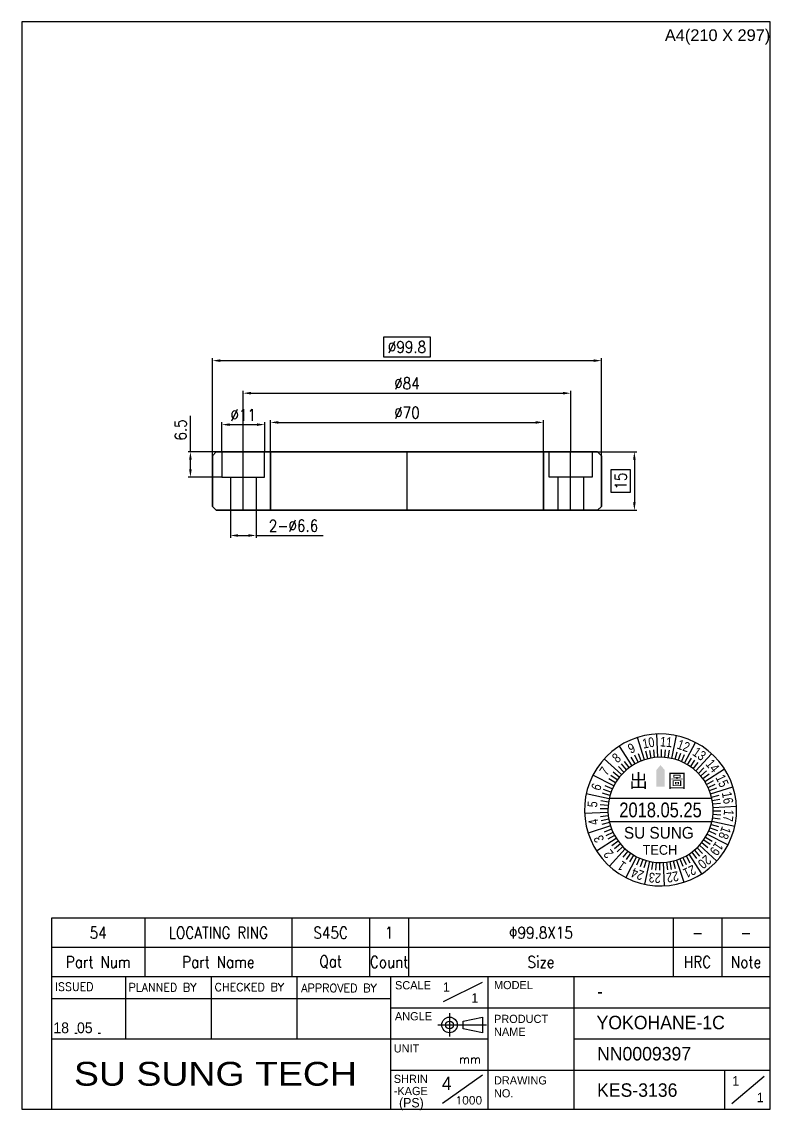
# Model space of a CAD drawing. Header units: millimetres. Extents: x 632 to 3922, y 1402 to 2001.
# Drawn here: x 1554.7 to 1746.7, y 1699.2 to 1978.5 of the extents above; entities that cross this region are included whole.
import ezdxf
from ezdxf.enums import TextEntityAlignment as Align
from ezdxf.lldxf.tags import DXFTag

# ---------------------------------------------------------------- set-up
doc = ezdxf.new("R2010")
doc.units = ezdxf.units.MM
for name, color, linetype in [('2', 2, 'Continuous'), ('4', 4, 'Continuous'), ('6', 6, 'Continuous'), ('7', 7, 'Continuous'), ('BCE', 1, 'CENTER'), ('BO', 7, 'Continuous'), ('CE', 1, 'CENTER'), ('DIM', 7, 'Continuous'), ('L1', 31, 'Continuous')]:
    doc.layers.add(name, color=color, linetype=linetype)
doc.styles.add('1', font='ROMANK.shx')
doc.styles.add('KK', font='')
doc.styles.add('ROMANS', font='romans.shx', dxfattribs={"width": 0.8, "height": 3})
doc.styles.get("Standard").update_dxf_attribs({"font": ''})
doc.styles.add('SY', font='romans.shx', dxfattribs={"width": 0.85, "height": 3, "bigfont": 'ghs.shx'})
doc.styles.add('돋움', font='', dxfattribs={"width": 0.85})
doc.styles.get('KK').set_extended_font_data('Gulim')
doc.styles.get('Standard').set_extended_font_data('Arial')
doc.styles.get('돋움').set_extended_font_data('Dotum')
tags = doc.linetypes.add('CENTER', pattern=[2, 1.25, -0.25, 0.25, -0.25]).pattern_tags.tags
tags[10:11] = [DXFTag(74, 4), DXFTag(75, 0), DXFTag(340, '0'), DXFTag(46, 1.0), DXFTag(50, 0.0), DXFTag(44, 0.0), DXFTag(45, 0.0)]
tags[8:9] = [DXFTag(74, 4), DXFTag(75, 0), DXFTag(340, '0'), DXFTag(46, 1.0), DXFTag(50, 0.0), DXFTag(44, 0.0), DXFTag(45, 0.0)]
tags[6:7] = [DXFTag(74, 4), DXFTag(75, 0), DXFTag(340, '0'), DXFTag(46, 1.0), DXFTag(50, 0.0), DXFTag(44, 0.0), DXFTag(45, 0.0)]
tags[4:5] = [DXFTag(74, 4), DXFTag(75, 0), DXFTag(340, '0'), DXFTag(46, 1.0), DXFTag(50, 0.0), DXFTag(44, 0.0), DXFTag(45, 0.0)]
doc.dimstyles.new('BaseStyle', dxfattribs={"dimtxt": 3, "dimasz": 2, "dimexe": 0.6, "dimexo": 0, "dimgap": 1, "dimtad": 1, "dimdsep": 46, "dimtxsty": 'SY', "dimcen": 0, "dimclrd": 3, "dimclre": 3, "dimclrt": 7, "dimaunit": 1, "dimazin": 0, "dimtfac": 1, "dimtmove": 0, "dimatfit": 3, "dimfxl": 1, "dimtolj": 1, "dimtzin": 0, "dimarcsym": 0})

# ---------------------------------------------------------------- blocks, each defined once
blk = doc.blocks.new('*D368')
at = {"layer": 'Defpoints', "color": 0}
for p in [(1617.02, 1875.12), (1606.02, 1868.14), (1617.02, 1868.14)]:
    blk.add_point(p, dxfattribs=at)
at = {"layer": 'DIM', "color": 3, "lineweight": -2}
for p, q in [((1606.02, 1868.14), (1606.02, 1875.72)), ((1608.02, 1875.12), (1615.02, 1875.12)), ((1617.02, 1868.14), (1617.02, 1875.72))]:
    blk.add_line(p, q, dxfattribs=at)
at = {"layer": 'DIM', "color": 3}
for points in [[(1608.02, 1875.45), (1608.02, 1874.78), (1606.02, 1875.12)], [(1615.02, 1874.78), (1615.02, 1875.45), (1617.02, 1875.12)]]:
    blk.add_solid(points, dxfattribs=at)
at = {"layer": 'DIM', "color": 7, "insert": (1611.52, 1877.62), "char_height": 3, "attachment_point": 5, "style": 'SY', "bg_fill": 3, "box_fill_scale": 1.1, "bg_fill_color": 256, "bg_fill_true_color": 13158600, "bg_fill_transparency": 0}
blk.add_mtext('\\A1;%%c11', dxfattribs=at)
blk = doc.blocks.new('*D369')
at = {"layer": 'Defpoints', "color": 0}
for p in [(1608.22, 1853.14), (1614.82, 1853.14), (1614.82, 1846.67)]:
    blk.add_point(p, dxfattribs=at)
at = {"layer": 'DIM', "color": 3, "lineweight": -2}
for p, q in [((1608.22, 1853.14), (1608.22, 1846.07)), ((1614.82, 1853.14), (1614.82, 1846.07)), ((1610.22, 1846.67), (1612.82, 1846.67)), ((1614.82, 1846.67), (1632.05, 1846.67))]:
    blk.add_line(p, q, dxfattribs=at)
at = {"layer": 'DIM', "color": 3}
for points in [[(1610.22, 1847.01), (1610.22, 1846.34), (1608.22, 1846.67)], [(1612.82, 1846.34), (1612.82, 1847.01), (1614.82, 1846.67)]]:
    blk.add_solid(points, dxfattribs=at)
at = {"layer": 'DIM', "color": 7, "insert": (1624.43, 1849.17), "char_height": 3, "attachment_point": 5, "style": 'SY', "bg_fill": 3, "box_fill_scale": 1.1, "bg_fill_color": 256, "bg_fill_true_color": 13158600, "bg_fill_transparency": 0}
blk.add_mtext('\\A1;2-%%c6.6', dxfattribs=at)
blk = doc.blocks.new('*D370')
at = {"layer": 'Defpoints', "color": 0}
for p in [(1597.97, 1868.14), (1604.61, 1868.14), (1606.02, 1861.64)]:
    blk.add_point(p, dxfattribs=at)
at = {"layer": 'DIM', "color": 3, "lineweight": -2}
for p, q in [((1597.97, 1868.14), (1597.97, 1877.37)), ((1604.61, 1868.14), (1597.37, 1868.14)), ((1597.97, 1863.64), (1597.97, 1866.14)), ((1606.02, 1861.64), (1597.37, 1861.64))]:
    blk.add_line(p, q, dxfattribs=at)
at = {"layer": 'DIM', "color": 3}
for points in [[(1598.31, 1866.14), (1597.64, 1866.14), (1597.97, 1868.14)], [(1597.64, 1863.64), (1598.31, 1863.64), (1597.97, 1861.64)]]:
    blk.add_solid(points, dxfattribs=at)
at = {"layer": 'DIM', "color": 7, "insert": (1595.47, 1873.75), "char_height": 3, "attachment_point": 5, "rotation": 90, "style": 'SY', "bg_fill": 3, "box_fill_scale": 1.1, "bg_fill_color": 256, "bg_fill_true_color": 13158600, "bg_fill_transparency": 0}
blk.add_mtext('\\A1;6.5', dxfattribs=at)
blk = doc.blocks.new('*D371')
at = {"layer": 'Defpoints', "color": 0}
for p in [(1702.42, 1868.14), (1702.42, 1853.14), (1711.86, 1853.14)]:
    blk.add_point(p, dxfattribs=at)
at = {"layer": 'DIM', "color": 3, "lineweight": -2}
for p, q in [((1702.42, 1868.14), (1712.46, 1868.14)), ((1711.86, 1866.14), (1711.86, 1855.14)), ((1702.42, 1853.14), (1712.46, 1853.14))]:
    blk.add_line(p, q, dxfattribs=at)
at = {"layer": 'DIM', "color": 3}
for points in [[(1712.19, 1866.14), (1711.53, 1866.14), (1711.86, 1868.14)], [(1711.53, 1855.14), (1712.19, 1855.14), (1711.86, 1853.14)]]:
    blk.add_solid(points, dxfattribs=at)
at = {"layer": 'DIM', "color": 7, "insert": (1708.36, 1860.64), "char_height": 3, "attachment_point": 5, "rotation": 90, "style": 'SY', "bg_fill": 3, "box_fill_scale": 1.1, "bg_fill_color": 256, "bg_fill_true_color": 13158600, "bg_fill_transparency": 0}
blk.add_mtext('\\A1;15', dxfattribs=at)
at = {"layer": 'DIM', "color": 3, "lineweight": -2}
for p, q in [((1710.86, 1863.53), (1705.86, 1863.53)), ((1705.86, 1863.53), (1705.86, 1857.76)), ((1710.86, 1857.76), (1710.86, 1863.53)), ((1705.86, 1857.76), (1710.86, 1857.76))]:
    blk.add_line(p, q, dxfattribs=at)
blk = doc.blocks.new('*D372')
at = {"layer": 'Defpoints', "color": 0}
for p in [(1688.52, 1875.68), (1618.52, 1868.14), (1688.52, 1868.14)]:
    blk.add_point(p, dxfattribs=at)
at = {"layer": 'DIM', "color": 3, "lineweight": -2}
for p, q in [((1618.52, 1868.14), (1618.52, 1876.28)), ((1620.52, 1875.68), (1686.52, 1875.68)), ((1688.52, 1868.14), (1688.52, 1876.28))]:
    blk.add_line(p, q, dxfattribs=at)
at = {"layer": 'DIM', "color": 3}
for points in [[(1620.52, 1876.02), (1620.52, 1875.35), (1618.52, 1875.68)], [(1686.52, 1875.35), (1686.52, 1876.02), (1688.52, 1875.68)]]:
    blk.add_solid(points, dxfattribs=at)
at = {"layer": 'DIM', "color": 7, "insert": (1653.52, 1878.18), "char_height": 3, "attachment_point": 5, "style": 'SY', "bg_fill": 3, "box_fill_scale": 1.1, "bg_fill_color": 256, "bg_fill_true_color": 13158600, "bg_fill_transparency": 0}
blk.add_mtext('\\A1;%%C70', dxfattribs=at)
blk = doc.blocks.new('*D373')
at = {"layer": 'Defpoints', "color": 0}
for p in [(1695.52, 1883.18), (1611.52, 1868.14), (1695.52, 1868.14)]:
    blk.add_point(p, dxfattribs=at)
at = {"layer": 'DIM', "color": 3, "lineweight": -2}
for p, q in [((1611.52, 1868.14), (1611.52, 1883.78)), ((1613.52, 1883.18), (1693.52, 1883.18)), ((1695.52, 1868.14), (1695.52, 1883.78))]:
    blk.add_line(p, q, dxfattribs=at)
at = {"layer": 'DIM', "color": 3}
for points in [[(1613.52, 1883.52), (1613.52, 1882.85), (1611.52, 1883.18)], [(1693.52, 1882.85), (1693.52, 1883.52), (1695.52, 1883.18)]]:
    blk.add_solid(points, dxfattribs=at)
at = {"layer": 'DIM', "color": 7, "insert": (1653.52, 1885.68), "char_height": 3, "attachment_point": 5, "style": 'SY', "bg_fill": 3, "box_fill_scale": 1.1, "bg_fill_color": 256, "bg_fill_true_color": 13158600, "bg_fill_transparency": 0}
blk.add_mtext('\\A1;%%C84', dxfattribs=at)
blk = doc.blocks.new('*D374')
at = {"layer": 'Defpoints', "color": 0}
for p in [(1703.42, 1891.54), (1603.61, 1867.14), (1703.42, 1867.14)]:
    blk.add_point(p, dxfattribs=at)
at = {"layer": 'DIM', "color": 3, "lineweight": -2}
for p, q in [((1603.61, 1867.14), (1603.61, 1892.14)), ((1605.61, 1891.54), (1701.42, 1891.54)), ((1703.42, 1867.14), (1703.42, 1892.14))]:
    blk.add_line(p, q, dxfattribs=at)
at = {"layer": 'DIM', "color": 3}
for points in [[(1605.61, 1891.87), (1605.61, 1891.21), (1603.61, 1891.54)], [(1701.42, 1891.21), (1701.42, 1891.87), (1703.42, 1891.54)]]:
    blk.add_solid(points, dxfattribs=at)
at = {"layer": 'DIM', "color": 7, "insert": (1653.52, 1895.04), "char_height": 3, "attachment_point": 5, "style": 'SY', "bg_fill": 3, "box_fill_scale": 1.1, "bg_fill_color": 256, "bg_fill_true_color": 13158600, "bg_fill_transparency": 0}
blk.add_mtext('\\A1;%%c99.8', dxfattribs=at)
at = {"layer": 'DIM', "color": 3, "lineweight": -2}
for p, q in [((1659.56, 1897.54), (1647.48, 1897.54)), ((1647.48, 1897.54), (1647.48, 1892.54)), ((1659.56, 1892.54), (1659.56, 1897.54)), ((1647.48, 1892.54), (1659.56, 1892.54))]:
    blk.add_line(p, q, dxfattribs=at)
blk = doc.blocks.new('A$C6DB04699')
for p, q in [((9, 288), (9, 9)), ((201, 288), (9, 288)), ((201, 9), (201, 288)), ((9, 9), (201, 9))]:
    blk.add_line(p, q)
blk.add_text('A4(210 X 297)', height=3).set_placement((173.98, 283.06))
blk = doc.blocks.new('20150224_1715439')
for p, q in [((-184.4, 34), (0, 34)), ((-184.4, 34), (-184.4, 0)), ((0, 0), (0, 34)), ((-184.4, 0), (0, 0))]:
    blk.add_line(p, q)
at = {"layer": 'L1', "color": 11}
for p, q in [((-165.4, 34), (-165.4, 18)), ((-143.4, 34), (-143.4, 18)), ((-121.4, 34), (-121.4, 18)), ((-97.4, 34), (-97.4, 0)), ((-72.4, 34), (-72.4, 0)), ((-50.4, 34), (-50.4, 0)), ((-73.9, 32.5), (-83.9, 27.5)), ((-184.4, 28.41), (-97.4, 28.41)), ((-97.4, 26), (0, 26)), ((-97.4, 26), (0, 26)), ((-82.27, 24.59), (-82.27, 18.59)), ((-78.77, 22.59), (-73.77, 23.59)), ((-78.77, 20.59), (-78.77, 22.59)), ((-73.77, 23.59), (-73.77, 19.59)), ((-85.27, 21.59), (-72.77, 21.59)), ((-73.77, 19.59), (-78.77, 20.59)), ((-184.4, 18), (-97.4, 18)), ((-97.4, 18), (-72.4, 18)), ((-50.4, 18), (0, 18)), ((-97.4, 10), (0, 10)), ((-73.84, 8.72), (-84.11, 1.44)), ((-11.74, 10), (-11.74, 0)), ((-9.81, 1.42), (-1.59, 8.43))]:
    blk.add_line(p, q, dxfattribs=at)
for radius in [2, 1]:
    blk.add_circle((-82.27, 21.59), radius, dxfattribs=at)
for s, height, style, p in [('ISSUED', 2.09, 'ROMANS', (-183.43, 30.35)), ('PLANNED BY', 2.09, 'ROMANS', (-164.64, 30.18)), ('CHECKED BY', 2.09, 'ROMANS', (-142.53, 30.26)), ('APPROVED BY', 2.09, 'ROMANS', (-120.3, 30.01)), ('SCALE', 2.1, '1', (-96.25, 30.73)), ('MODEL', 2.1, '1', (-70.87, 30.78)), ('ANGLE', 2.1, '1', (-96.28, 22.77)), ('PRODUCT', 2.1, '1', (-70.86, 22.1)), ('NAME', 2.1, '1', (-70.86, 18.79)), ('UNIT', 2.1, '1', (-96.58, 14.53)), ('mm', 2.2, 'ROMANS', (-79.86, 11.66)), ('SHRIN', 2.1, '1', (-96.58, 6.71)), ('DRAWING', 2.1, '1', (-70.87, 6.32)), ('-KAGE', 2.1, '1', (-96.58, 3.59)), ('1000', 2, 'ROMANS', (-80.76, 1.27)), ('NO.', 2.1, '1', (-70.87, 3))]:
    blk.add_text(s, height=height, dxfattribs=dict(style=style)).set_placement(p)
at = {"width": 2.57645}
blk.add_text('    .  .', height=2, dxfattribs=at).set_placement((-187.07, 19.3), (-171.07, 19.3), align=Align.FIT)
at = {"layer": '2', "style": 'KK', "width": 1.2}
blk.add_text('SU SUNG TECH', height=6.12, dxfattribs=at).set_placement((-178.61, 6))
blk = doc.blocks.new('20180522_1619423')
blk.add_blockref('20150224_1715439', (97.4, -26))
at = {"style": 'KK'}
for p in [(13.45, 5.32), (20.74, 2.52)]:
    blk.add_text('1', height=2.42, dxfattribs=at).set_placement(p, align=Align.MIDDLE_LEFT)
at = {"layer": '2', "style": 'KK'}
for s, height, p in [('-', 3.46, (52.98, 4.21)), ('YOKOHANE-1C', 3.456, (52.85, -3.79)), ('NN0009397', 3.456, (52.98, -11.79)), ('(PS)', 2.419, (2.18, -24.36))]:
    blk.add_text(s, height=height, dxfattribs=at).set_placement(p, align=Align.MIDDLE_LEFT)
at = {"layer": '6', "style": 'KK'}
for s, height, p in [('18', 2.765, (-86.5, -5.14)), ('05', 2.765, (-80.44, -5.14)), ('4', 3.46, (13.16, -19.41)), ('KES-3136', 3.456, (52.98, -21.12))]:
    blk.add_text(s, height=height, dxfattribs=at).set_placement(p, align=Align.MIDDLE_LEFT)
blk = doc.blocks.new('20180524_1220527')
at = {"layer": '4'}
for p, q in [((-4.12, 6.86), (-5.94, 12.57)), ((-0.65, 7.48), (-0.94, 13.48)), ((2.86, 7.19), (4.14, 13.06)), ((6.18, 6), (8.93, 11.34)), ((-7.3, 5.35), (-10.55, 10.4)), ((-4.95, 6.56), (-5.68, 8.42)), ((-3.27, 7.1), (-3.75, 9.04)), ((-2.4, 7.28), (-2.76, 9.25)), ((-1.53, 7.41), (-1.75, 9.4)), ((0.24, 7.5), (0.27, 9.5)), ((1.12, 7.45), (1.28, 9.45)), ((2, 7.35), (2.29, 9.33)), ((3.72, 6.98), (4.27, 8.9)), ((4.56, 6.71), (5.24, 8.59)), ((9.08, 3.99), (13.11, 8.43)), ((-9.99, 3.08), (-14.43, 7.11)), ((-8.72, 4.3), (-10.01, 5.83)), ((-8.03, 4.85), (-9.22, 6.46)), ((-6.54, 5.81), (-7.51, 7.56)), ((-5.76, 6.21), (-6.61, 8.02)), ((5.38, 6.38), (6.18, 8.21)), ((6.95, 5.57), (7.98, 7.29)), ((7.69, 5.09), (8.83, 6.74)), ((8.4, 4.57), (9.65, 6.13)), ((-12, 0.18), (-17.34, 2.93)), ((-11.09, 1.69), (-12.74, 2.83)), ((-10.57, 2.4), (-12.13, 3.65)), ((-9.38, 3.71), (-10.77, 5.15)), ((9.71, 3.38), (11.15, 4.77)), ((10.3, 2.72), (11.83, 4.01)), ((10.85, 2.03), (12.46, 3.22)), ((11.35, 1.3), (16.4, 4.55)), ((-12.38, -0.62), (-14.21, 0.18)), ((-11.57, 0.95), (-13.29, 1.98)), ((11.81, 0.54), (13.56, 1.51)), ((12.21, -0.24), (14.02, 0.61)), ((-13.19, -3.14), (-19.06, -1.86)), ((-12.98, -2.28), (-14.9, -1.73)), ((-12.71, -1.44), (-14.59, -0.76)), ((12.56, -1.05), (14.42, -0.32)), ((12.86, -1.88), (18.57, -0.06)), ((13.1, -2.73), (15.04, -2.25)), ((-13.45, -4.88), (-15.45, -4.72)), ((-13.35, -4), (-15.33, -3.71)), ((-12.89, -3), (12.89, -3)), ((13.28, -3.6), (15.25, -3.24)), ((13.41, -4.47), (15.4, -4.25)), ((13.48, -5.35), (19.48, -5.06)), ((-13.48, -6.65), (-19.48, -6.94)), ((-13.5, -5.76), (-15.5, -5.73)), ((-13.41, -7.53), (-15.4, -7.75)), ((13.35, -8), (15.33, -8.29)), ((13.45, -7.12), (15.45, -7.28)), ((13.5, -6.24), (15.5, -6.27)), ((-12.86, -10.12), (-18.57, -11.94)), ((-13.28, -8.4), (-15.25, -8.76)), ((-13.1, -9.27), (-15.04, -9.75)), ((-12.56, -10.95), (-14.42, -11.68)), ((-12.89, -9), (12.89, -9)), ((12.71, -10.56), (14.59, -11.24)), ((12.98, -9.72), (14.9, -10.27)), ((13.19, -8.86), (19.06, -10.14)), ((-11.35, -13.3), (-16.4, -16.55)), ((-12.21, -11.76), (-14.02, -12.61)), ((-11.81, -12.54), (-13.56, -13.51)), ((11.09, -13.69), (12.74, -14.83)), ((11.57, -12.95), (13.29, -13.98)), ((12, -12.18), (17.34, -14.93)), ((12.38, -11.38), (14.21, -12.18)), ((-9.08, -15.99), (-13.11, -20.43)), ((-10.85, -14.03), (-12.46, -15.22)), ((-10.3, -14.72), (-11.83, -16.01)), ((-9.71, -15.38), (-11.15, -16.77)), ((-8.4, -16.57), (-9.65, -18.13)), ((8.72, -16.3), (10.01, -17.83)), ((9.38, -15.71), (10.77, -17.15)), ((9.99, -15.08), (14.43, -19.11)), ((10.57, -14.4), (12.13, -15.65)), ((-6.18, -18), (-8.93, -23.34)), ((-7.69, -17.09), (-8.83, -18.74)), ((-6.95, -17.57), (-7.98, -19.29)), ((-5.38, -18.38), (-6.18, -20.21)), ((-4.56, -18.71), (-5.24, -20.59)), ((-3.72, -18.98), (-4.27, -20.9)), ((-2.86, -19.19), (-4.14, -25.06)), ((-2, -19.35), (-2.29, -21.33)), ((-1.12, -19.45), (-1.28, -21.45)), ((-0.24, -19.5), (-0.27, -21.5)), ((0.65, -19.48), (0.94, -25.48)), ((1.53, -19.41), (1.75, -21.4)), ((2.4, -19.28), (2.76, -21.25)), ((3.27, -19.1), (3.75, -21.04)), ((4.12, -18.86), (5.94, -24.57)), ((4.95, -18.56), (5.68, -20.42)), ((5.76, -18.21), (6.61, -20.02)), ((6.54, -17.81), (7.51, -19.56)), ((7.3, -17.35), (10.55, -22.4)), ((8.03, -16.85), (9.22, -18.46))]:
    blk.add_line(p, q, dxfattribs=at)
blk.add_lwpolyline([(0, 0, 2.2, 2.2, 0), (0, 2.75, 4.65, 0, 0), (0, 5.5, 0, 0, 0)], format="xyseb", dxfattribs=at)
at = {"layer": '6'}
for radius, start, end in [(19.5, 332.75, 152.75), (13.5, 332.75, 152.75), (19.5, 152.75, 332.75), (13.5, 152.75, 332.75)]:
    blk.add_arc((0, -6), radius, start, end, dxfattribs=at)
at = {"layer": '2', "style": 'KK'}
for s, height, p in [('出    圖', 3.5, (-8.02, 1.47)), ('SU SUNG', 3, (-9.38, -11.87)), ('TECH', 2.5, (-4.61, -16.26))]:
    blk.add_text(s, height=height, dxfattribs=at).set_placement(p, align=Align.MIDDLE_LEFT)
at = {"layer": '4', "style": '돋움', "width": 0.85}
for s, rotation, p in [('10', 10.25, (-3.11, 11.22)), ('11', 355.25, (1.45, 11.44)), ('12', 340.25, (5.91, 10.47)), ('8', 40.25, (-11.31, 7.36)), ('9', 25.25, (-7.46, 9.83)), ('13', 325.25, (9.97, 8.38)), ('14', 310.25, (13.36, 5.31)), ('7', 55.25, (-14.38, 3.97)), ('15', 295.25, (15.83, 1.46)), ('6', 70.25, (-16.47, -0.09)), ('16', 280.25, (17.22, -2.89)), ('5', 85.25, (-17.44, -4.55)), ('4', 100.25, (-17.22, -9.11)), ('17', 265.25, (17.44, -7.45)), ('18', 250.25, (16.47, -11.91)), ('3', 115.25, (-15.83, -13.46)), ('2', 130.25, (-13.36, -17.31)), ('19', 235.25, (14.38, -15.97)), ('1', 145.25, (-9.97, -20.38)), ('20', 220.25, (11.31, -19.36)), ('24', 160.25, (-5.91, -22.47)), ('23', 175.25, (-1.45, -23.44)), ('22', 190.25, (3.11, -23.22)), ('21', 205.25, (7.46, -21.83))]:
    blk.add_text(s, height=2.5, rotation=rotation, dxfattribs=at).set_placement(p, align=Align.MIDDLE)
at = {"layer": '6', "style": '돋움', "width": 0.85}
blk.add_text('2018.05.25', height=3.8, dxfattribs=at).set_placement((0, -6), align=Align.MIDDLE)

msp = doc.modelspace()

# ---------------------------------------------------------------- linework, layer by layer
at = {"lineweight": 35, "ltscale": 0.035355}
for p, q in [((1604.614, 1868.144), (1603.614, 1867.144)), ((1702.419, 1868.144), (1703.419, 1867.144)), ((1603.614, 1854.144), (1604.614, 1853.144)), ((1703.419, 1854.144), (1702.419, 1853.144))]:
    msp.add_line(p, q, dxfattribs=at)
at = {"lineweight": 35, "ltscale": 0.325}
for p, q in [((1603.614, 1867.144), (1603.614, 1854.144)), ((1703.419, 1867.144), (1703.419, 1854.144))]:
    msp.add_line(p, q, dxfattribs=at)
at = {"lineweight": 35}
for p, q in [((1604.614, 1868.144), (1702.415, 1868.144)), ((1702.419, 1853.144), (1604.614, 1853.144))]:
    msp.add_line(p, q, dxfattribs=at)
at = {"layer": '7', "lineweight": 35, "ltscale": 0.375}
for p, q in [((1618.516, 1868.144), (1618.516, 1853.144)), ((1688.516, 1868.144), (1688.516, 1853.144))]:
    msp.add_line(p, q, dxfattribs=at)
at = {"layer": 'BCE'}
for p, q in [((1611.516, 1853.144), (1611.516, 1868.144)), ((1695.516, 1853.144), (1695.516, 1868.144))]:
    msp.add_line(p, q, dxfattribs=at)
at = {"layer": 'BO'}
for p, q in [((1606.016, 1868.144), (1606.016, 1861.644)), ((1617.016, 1861.644), (1617.016, 1868.144)), ((1690.016, 1861.644), (1690.016, 1868.144)), ((1701.016, 1868.144), (1701.016, 1861.644)), ((1606.016, 1861.644), (1617.016, 1861.644)), ((1608.216, 1861.644), (1608.216, 1853.144)), ((1614.816, 1861.644), (1614.816, 1853.144)), ((1701.016, 1861.644), (1690.016, 1861.644)), ((1692.216, 1861.644), (1692.216, 1853.144)), ((1698.816, 1861.644), (1698.816, 1853.144))]:
    msp.add_line(p, q, dxfattribs=at)
at = {"layer": 'BO', "color": 3}
msp.add_lwpolyline([(1746.709, 1733.489), (1746.709, 1740.989), (1562.319, 1740.989), (1562.319, 1733.489), (1746.709, 1733.489), (1746.709, 1748.489), (1562.319, 1748.489), (1562.319, 1733.489), (1746.709, 1733.489), (1746.709, 1748.489), (1734.309, 1748.489), (1734.309, 1733.489), (1746.709, 1733.489), (1746.709, 1748.489), (1721.839, 1748.489), (1721.839, 1733.489), (1746.709, 1733.489), (1746.709, 1748.489), (1653.949, 1748.489), (1653.949, 1733.489), (1746.709, 1733.489), (1746.709, 1748.489), (1643.949, 1748.489), (1643.949, 1733.489), (1746.709, 1733.489), (1746.709, 1748.489), (1623.949, 1748.489), (1623.949, 1733.489), (1746.709, 1733.489), (1746.709, 1748.489), (1586.319, 1748.489), (1586.319, 1733.489), (1746.709, 1733.489)], close=True, dxfattribs=at)
at = {"layer": 'CE'}
msp.add_line((1653.516, 1868.144), (1653.516, 1853.144), dxfattribs=at)

# ---------------------------------------------------------------- block references
for name, p in [('20180524_1220527', (1718.568, 1782.255)), ('20180522_1619423', (1649.309, 1725.489))]:
    msp.add_blockref(name, p)

# ---------------------------------------------------------------- texts
at = {"style": 'KK'}
for p in [(1736.978, 1706.745), (1743.267, 1702.474)]:
    msp.add_text('1', height=2.419, dxfattribs=at).set_placement(p, align=Align.MIDDLE_LEFT)
at = {"layer": '7', "char_height": 3, "attachment_point": 5, "style": 'SY'}
for s, insert in [('54', (1574.319, 1744.739)), ('LOCATING RING', (1605.134, 1744.739)), ('S45C', (1633.949, 1744.739)), ('1', (1648.949, 1744.739)), ('Φ99.8X15', (1687.894, 1744.739)), ('-', (1728.074, 1744.739)), ('-', (1740.509, 1744.739)), ('Part Num', (1574.319, 1737.239)), ('Part Name', (1605.134, 1737.239)), ('Qat', (1633.949, 1737.239)), ('Count', (1648.949, 1737.239)), ('Size', (1687.894, 1737.239)), ('HRC', (1728.074, 1737.239)), ('Note', (1740.509, 1737.239))]:
    msp.add_mtext(s, dxfattribs=dict(at, insert=insert))

# ---------------------------------------------------------------- next in the draw order: dimensions: what is measured, and where the dimension line sits
at = {"layer": 'DIM'}
dim = msp.add_aligned_dim(p1=(1618.516, 1868.144), p2=(1688.516, 1868.144), distance=7.539, text='%%C<>', dimstyle='BaseStyle', override={"dimtfill": 1}, dxfattribs=at)
dim.commit()
dim.dimension.update_dxf_attribs({"geometry": '*D372', "text_midpoint": (1653.516, 1878.184)})
for base, p1, p2, text, picture, middle in [((1617.016, 1875.115), (1606.016, 1868.144), (1617.016, 1868.144), '%%c<>', '*D368', (1611.516, 1877.615)), ((1614.816, 1846.674), (1608.216, 1853.144), (1614.816, 1853.144), '2-%%c<>', '*D369', (1624.434, 1849.174))]:
    dim = msp.add_linear_dim(base=base, p1=p1, p2=p2, text=text, dimstyle='BaseStyle', override={"dimtfill": 1}, dxfattribs=at)
    dim.commit()
    dim.dimension.update_dxf_attribs({"geometry": picture, "text_midpoint": middle})
dim = msp.add_linear_dim(base=(1711.86, 1853.144), p1=(1702.419, 1868.144), p2=(1702.419, 1853.144), angle=90, dimstyle='BaseStyle', override={"dimgap": -1, "dimtfill": 1}, dxfattribs=at)
dim.commit()
dim.dimension.update_dxf_attribs({"geometry": '*D371', "text_midpoint": (1708.36, 1860.644)})

# ---------------------------------------------------------------- next in the draw order: dimensions: what is measured, and where the dimension line sits
dim = msp.add_aligned_dim(p1=(1611.516, 1868.144), p2=(1695.516, 1868.144), distance=15.039, text='%%C<>', dimstyle='BaseStyle', override={"dimtfill": 1}, dxfattribs=at)
dim.commit()
dim.dimension.update_dxf_attribs({"geometry": '*D373', "text_midpoint": (1653.516, 1885.684)})
dim = msp.add_linear_dim(base=(1597.972, 1868.144), p1=(1606.016, 1861.644), p2=(1604.614, 1868.144), angle=90, dimstyle='BaseStyle', override={"dimtfill": 1}, dxfattribs=at)
dim.commit()
dim.dimension.update_dxf_attribs({"geometry": '*D370', "text_midpoint": (1595.472, 1873.755)})

# ---------------------------------------------------------------- next in the draw order: dimensions: what is measured, and where the dimension line sits
dim = msp.add_linear_dim(base=(1703.4188, 1891.5416), p1=(1603.6141, 1867.144), p2=(1703.4188, 1867.144), text='%%c<>', dimstyle='BaseStyle', override={"dimgap": -1, "dimtfill": 1}, dxfattribs=at)
dim.commit()
dim.dimension.update_dxf_attribs({"geometry": '*D374', "text_midpoint": (1653.5165, 1895.0416)})

# ---------------------------------------------------------------- next in the draw order: block references
msp.add_blockref('A$C6DB04699', (1545.709, 1690.489))

doc.saveas('drawing.dxf')
